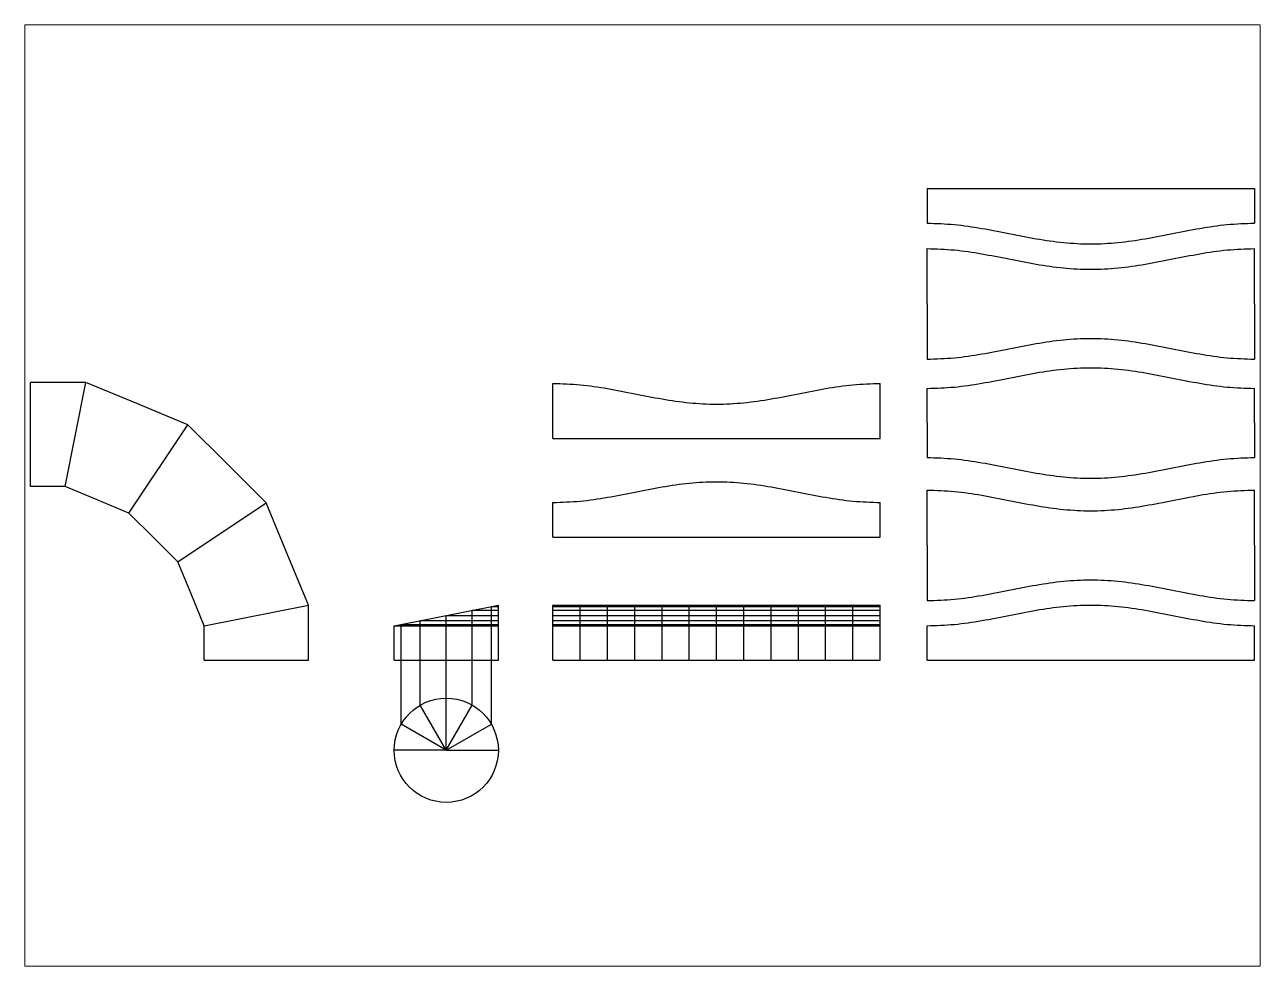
# Paper-space layout 'Layout2' of a CAD drawing. Header units: inches. Extents: x 1.05 to 9.45, y 0.8 to 7.2.
# The model-space entities are those that its viewports show. They can reach past a viewport. Long polylines and large blocks are cut down to what shows.
import ezdxf

# ---------------------------------------------------------------- set-up
doc = ezdxf.new("R2010")
doc.units = ezdxf.units.IN
doc.header["$MEASUREMENT"] = 0

msp = doc.modelspace()

# ---------------------------------------------------------------- linework, layer by layer
for p, q in [((17.506, 7.72), (36.356, 7.72)), ((17.506, 7.72), (17.506, 5.731)), ((36.356, 7.72), (36.356, 5.731)), ((17.506, 1.084), (17.506, 4.267)), ((36.356, 1.084), (36.356, 4.267)), ((17.506, 1.084), (17.506, -2.098)), ((36.356, 1.084), (36.356, -2.098)), ((-34.128, -9.441), (-34.128, -3.441)), ((-34.128, -9.441), (-34.128, -3.441)), ((-30.946, -3.441), (-34.128, -3.441)), ((-32.139, -9.441), (-30.946, -3.441)), ((-28.006, -4.659), (-30.946, -3.441)), ((-4.045, -6.678), (-4.045, -3.495)), ((14.805, -6.678), (14.805, -3.495)), ((17.506, -5.774), (17.506, -3.784)), ((36.356, -5.774), (36.356, -3.784)), ((-25.065, -5.876), (-28.006, -4.659)), ((-28.464, -10.963), (-25.065, -5.876)), ((-22.815, -8.127), (-25.065, -5.876)), ((17.506, -5.774), (17.506, -7.763)), ((36.356, -5.774), (36.356, -7.763)), ((-4.045, -6.678), (14.805, -6.678)), ((-20.564, -10.377), (-22.815, -8.127)), ((-32.139, -9.441), (-34.128, -9.441)), ((-30.302, -10.202), (-32.139, -9.441)), ((17.506, -12.819), (17.506, -9.636)), ((36.356, -12.819), (36.356, -9.636)), ((-28.464, -10.963), (-30.302, -10.202)), ((-25.651, -13.776), (-20.564, -10.377)), ((-19.346, -13.318), (-20.564, -10.377)), ((-4.045, -12.341), (-4.045, -10.352)), ((14.805, -12.341), (14.805, -10.352)), ((-27.057, -12.37), (-28.464, -10.963)), ((-25.651, -13.776), (-27.057, -12.37)), ((-4.045, -12.341), (14.805, -12.341)), ((-18.128, -16.258), (-19.346, -13.318)), ((17.506, -12.819), (17.506, -16.002)), ((36.356, -12.819), (36.356, -16.002)), ((-24.89, -15.614), (-25.651, -13.776)), ((-24.128, -17.452), (-24.89, -15.614)), ((-24.128, -17.452), (-18.128, -16.258)), ((-18.128, -19.441), (-18.128, -16.258)), ((-13.189, -17.452), (-7.189, -16.258)), ((-7.591, -23.122), (-7.591, -16.338)), ((-7.591, -16.338), (-7.189, -16.338)), ((-7.189, -19.441), (-7.189, -16.258)), ((-4.045, -19.441), (-4.045, -16.258)), ((-4.045, -16.258), (14.805, -16.258)), ((-4.045, -16.338), (14.805, -16.338)), ((-2.474, -19.441), (-2.474, -16.258)), ((-0.903, -19.441), (-0.903, -16.258)), ((0.668, -19.441), (0.668, -16.258)), ((2.238, -19.441), (2.238, -16.258)), ((3.809, -19.441), (3.809, -16.258)), ((5.38, -19.441), (5.38, -16.258)), ((6.951, -19.441), (6.951, -16.258)), ((8.522, -19.441), (8.522, -16.258)), ((10.092, -19.441), (10.092, -16.258)), ((11.663, -19.441), (11.663, -16.258)), ((13.234, -19.441), (13.234, -16.258)), ((14.805, -19.441), (14.805, -16.258)), ((-10.189, -21.622), (-10.189, -16.855)), ((-10.189, -16.855), (-7.189, -16.855)), ((-8.689, -22.024), (-8.689, -16.556)), ((-8.689, -16.556), (-7.189, -16.556)), ((-4.045, -16.556), (14.805, -16.556)), ((-4.045, -16.855), (14.805, -16.855)), ((-24.128, -19.441), (-24.128, -17.452)), ((-13.189, -19.441), (-13.189, -17.452)), ((-13.189, -17.452), (-7.189, -17.452)), ((-12.787, -23.122), (-12.787, -17.372)), ((-12.787, -17.372), (-7.189, -17.372)), ((-11.689, -22.024), (-11.689, -17.153)), ((-11.689, -17.153), (-7.189, -17.153)), ((-4.045, -17.153), (14.805, -17.153)), ((-4.045, -17.372), (14.805, -17.372)), ((-4.045, -17.452), (14.805, -17.452)), ((17.506, -19.441), (17.506, -17.452)), ((36.356, -19.441), (36.356, -17.452)), ((-24.128, -19.441), (-18.128, -19.441)), ((-13.189, -19.441), (-7.189, -19.441)), ((-4.045, -19.441), (14.805, -19.441)), ((17.506, -19.441), (36.356, -19.441)), ((-10.189, -24.622), (-11.689, -22.024)), ((-10.189, -24.622), (-10.189, -21.622)), ((-10.189, -24.622), (-8.689, -22.024)), ((-10.189, -24.622), (-12.787, -23.122)), ((-10.189, -24.622), (-7.591, -23.122)), ((-10.189, -24.622), (-13.189, -24.622)), ((-10.189, -24.622), (-7.189, -24.622))]:
    msp.add_line(p, q)
msp.add_circle((-10.189, -24.622), 3)
for points in [[(17.506, 5.731), (19.077, 5.651), (20.648, 5.433), (22.219, 5.135), (23.79, 4.836), (25.36, 4.618), (26.931, 4.538), (28.502, 4.618), (30.073, 4.836), (31.644, 5.135), (33.214, 5.433), (34.785, 5.651), (36.356, 5.731)], [(17.506, 4.267), (19.077, 4.187), (20.648, 3.968), (22.219, 3.67), (23.79, 3.372), (25.36, 3.153), (26.931, 3.073), (28.502, 3.153), (30.073, 3.372), (31.644, 3.67), (33.214, 3.968), (34.785, 4.187), (36.356, 4.267)], [(17.506, -2.098), (19.077, -2.019), (20.648, -1.8), (22.219, -1.502), (23.79, -1.203), (25.36, -0.985), (26.931, -0.905), (28.502, -0.985), (30.073, -1.203), (31.644, -1.502), (33.214, -1.8), (34.785, -2.019), (36.356, -2.098)], [(17.506, -3.784), (19.077, -3.705), (20.648, -3.486), (22.219, -3.188), (23.79, -2.889), (25.36, -2.671), (26.931, -2.591), (28.502, -2.671), (30.073, -2.889), (31.644, -3.188), (33.214, -3.486), (34.785, -3.705), (36.356, -3.784)], [(-4.045, -3.495), (-2.474, -3.575), (-0.903, -3.794), (0.668, -4.092), (2.238, -4.39), (3.809, -4.609), (5.38, -4.689), (6.951, -4.609), (8.522, -4.39), (10.092, -4.092), (11.663, -3.794), (13.234, -3.575), (14.805, -3.495)], [(17.506, -7.763), (19.077, -7.843), (20.648, -8.061), (22.219, -8.359), (23.79, -8.658), (25.36, -8.876), (26.931, -8.956), (28.502, -8.876), (30.073, -8.658), (31.644, -8.359), (33.214, -8.061), (34.785, -7.843), (36.356, -7.763)], [(-4.045, -10.352), (-2.474, -10.272), (-0.903, -10.053), (0.668, -9.755), (2.238, -9.457), (3.809, -9.238), (5.38, -9.158), (6.951, -9.238), (8.522, -9.457), (10.092, -9.755), (11.663, -10.053), (13.234, -10.272), (14.805, -10.352)], [(17.506, -9.636), (19.077, -9.716), (20.648, -9.935), (22.219, -10.233), (23.79, -10.531), (25.36, -10.75), (26.931, -10.83), (28.502, -10.75), (30.073, -10.531), (31.644, -10.233), (33.214, -9.935), (34.785, -9.716), (36.356, -9.636)], [(17.506, -16.002), (19.077, -15.922), (20.648, -15.703), (22.219, -15.405), (23.79, -15.106), (25.36, -14.888), (26.931, -14.808), (28.502, -14.888), (30.073, -15.106), (31.644, -15.405), (33.214, -15.703), (34.785, -15.922), (36.356, -16.002)], [(17.506, -17.452), (19.077, -17.372), (20.648, -17.153), (22.219, -16.855), (23.79, -16.556), (25.36, -16.338), (26.931, -16.258), (28.502, -16.338), (30.073, -16.556), (31.644, -16.855), (33.214, -17.153), (34.785, -17.372), (36.356, -17.452)]]:
    msp.add_spline(points, degree=3)

psp = doc.layouts.new('Layout2')

# ---------------------------------------------------------------- viewports
at = {"layer": '0'}
psp.add_viewport(center=(5.25, 4), size=(8.4, 6.4), view_center_point=(1.1137, -9.9509), view_height=54.218744, dxfattribs=at)

doc.saveas('drawing.dxf')
